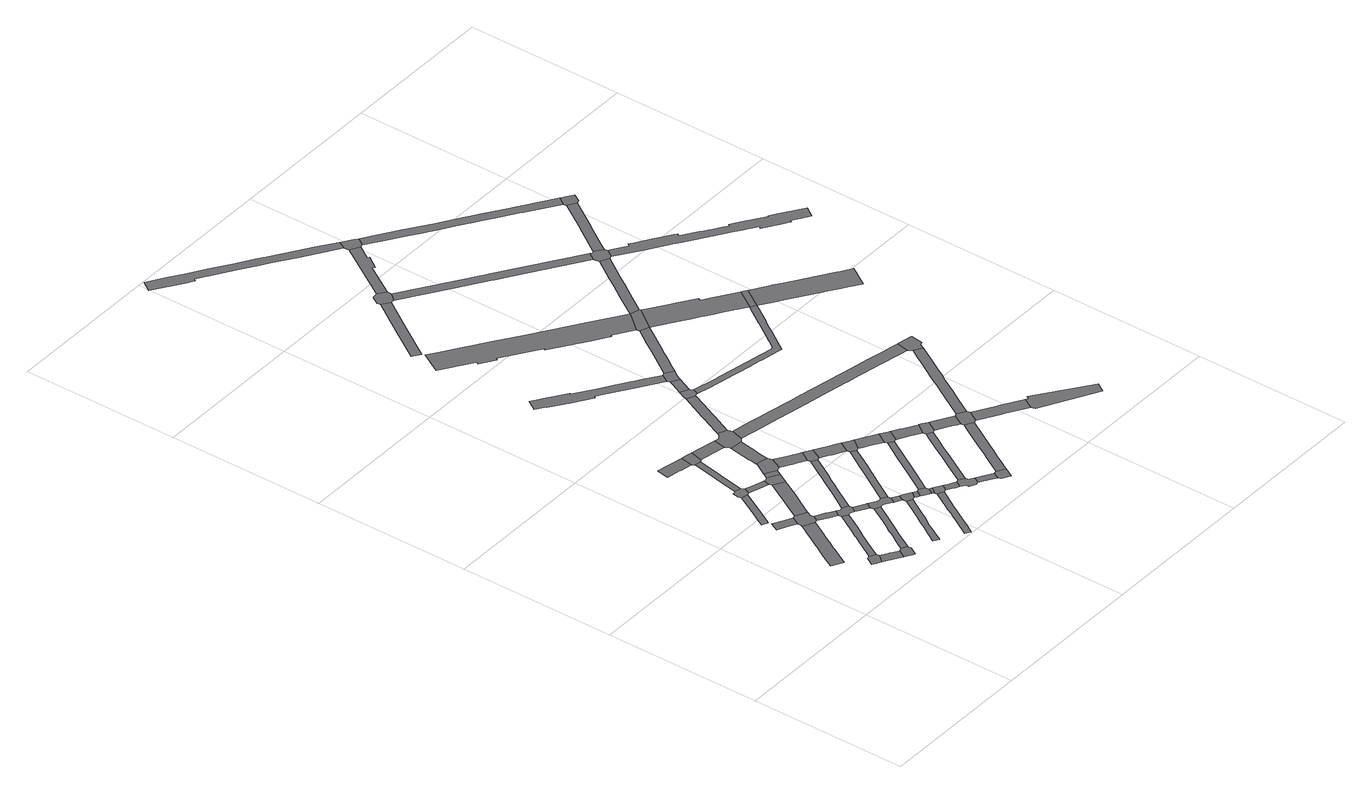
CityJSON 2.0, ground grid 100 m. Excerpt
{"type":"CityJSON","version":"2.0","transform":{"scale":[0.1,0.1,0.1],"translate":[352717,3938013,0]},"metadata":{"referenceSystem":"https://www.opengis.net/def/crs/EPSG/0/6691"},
"CityObjects":{
"road1":{"type":"Road","geometry":[{"type":"MultiSurface","lod":"1","boundaries":[[[0,1,2,3,4,5,6,7]]]}]},
"road2":{"type":"Road","attributes":{"RoadStructureAttribute.sectionType":"1"},"geometry":[{"type":"MultiSurface","lod":"1","boundaries":[[[8,9,10,11,12,13,14,15,16,17,18,19,20,21,22,23,24,25]]]}]},
"road3":{"type":"Road","attributes":{"RoadStructureAttribute.sectionType":"1"},"geometry":[{"type":"MultiSurface","lod":"1","boundaries":[[[6,26,27,28,29,30,31,7]]]}]},
"road4":{"type":"Road","geometry":[{"type":"MultiSurface","lod":"1","boundaries":[[[32,33,34,35,28,27,36,37,38,39,40,41]]]}]},
"road5":{"type":"Road","attributes":{"RoadStructureAttribute.sectionType":"1"},"geometry":[{"type":"MultiSurface","lod":"1","boundaries":[[[42,43,44,45,46,47,48]]]}]},
"road6":{"type":"Road","attributes":{"RoadStructureAttribute.sectionType":"1"},"geometry":[{"type":"MultiSurface","lod":"1","boundaries":[[[49,50,51,52,53,1,0,54,55,56,57,58,59,60,61]]]}]},
"road7":{"type":"Road","attributes":{"RoadStructureAttribute.sectionType":"1"},"geometry":[{"type":"MultiSurface","lod":"1","boundaries":[[[62,63,64,65,66,67,68,69,70,71,72]]]}]},
"road8":{"type":"Road","geometry":[{"type":"MultiSurface","lod":"1","boundaries":[[[47,73,17,16,74,75,76,77,78,79,48]]]}]},
"road9":{"type":"Road","attributes":{"RoadStructureAttribute.sectionType":"1"},"geometry":[{"type":"MultiSurface","lod":"1","boundaries":[[[74,80,81,82,83,84,85,75]]]}]},
"road10":{"type":"Road","attributes":{"RoadStructureAttribute.sectionType":"1"},"geometry":[{"type":"MultiSurface","lod":"1","boundaries":[[[86,87,88,89,90,91,92,35,34,93,94,95,96,97]]]}]},
"road11":{"type":"Road","geometry":[{"type":"MultiSurface","lod":"1","boundaries":[[[98,99,100,101,102,103,104,62,72]]]}]},
"road12":{"type":"Road","geometry":[{"type":"MultiSurface","lod":"1","boundaries":[[[105,106,107,83,82,61,60,108,109,110,111,112]]]}]},
"road13":{"type":"Road","attributes":{"RoadStructureAttribute.sectionType":"1"},"geometry":[{"type":"MultiSurface","lod":"1","boundaries":[[[113,114,115,116,78,77,117,118,119,120,121,122,123]]]}]},
"road14":{"type":"Road","attributes":{"RoadStructureAttribute.sectionType":"1"},"geometry":[{"type":"MultiSurface","lod":"1","boundaries":[[[124,125,99,98,126,127,128,129]]]}]},
"road15":{"type":"Road","attributes":{"RoadStructureAttribute.sectionType":"1"},"geometry":[{"type":"MultiSurface","lod":"1","boundaries":[[[130,131,132,133,134,135,136,137,138]]]}]},
"road16":{"type":"Road","attributes":{"RoadStructureAttribute.sectionType":"1"},"geometry":[{"type":"MultiSurface","lod":"1","boundaries":[[[139,140,101,100,141,142,143,144]]]}]},
"road17":{"type":"Road","attributes":{"RoadStructureAttribute.sectionType":"1"},"geometry":[{"type":"MultiSurface","lod":"1","boundaries":[[[145,146,147,148,149,150,111,110]]]}]},
"road18":{"type":"Road","attributes":{"RoadStructureAttribute.sectionType":"1"},"geometry":[{"type":"MultiSurface","lod":"1","boundaries":[[[151,152,153,154,155,156,157,158,159,160,161,162,163,164,165,166]]]}]},
"road19":{"type":"Road","geometry":[{"type":"MultiSurface","lod":"1","boundaries":[[[167,168,129,128,123,122,169]]]}]},
"road20":{"type":"Road","geometry":[{"type":"MultiSurface","lod":"1","boundaries":[[[170,171,172,173,174,175,176,177,178,179,180,148,147,181,86,97]]]}]},
"road21":{"type":"Road","geometry":[{"type":"MultiSurface","lod":"1","boundaries":[[[182,183,184,138,137,144,143,185]]]}]},
"road22":{"type":"Road","attributes":{"RoadStructureAttribute.sectionType":"1"},"geometry":[{"type":"MultiSurface","lod":"1","boundaries":[[[186,167,169,187,188]]]}]},
"road23":{"type":"Road","attributes":{"RoadStructureAttribute.sectionType":"1"},"geometry":[{"type":"MultiSurface","lod":"1","boundaries":[[[189,190,191,192,193,194,195,196,197,198,199,200,201,202,203]]]}]},
"road24":{"type":"Road","attributes":{"RoadStructureAttribute.sectionType":"1"},"geometry":[{"type":"MultiSurface","lod":"1","boundaries":[[[204,205,175,174,206,207]]]}]},
"road25":{"type":"Road","attributes":{"RoadStructureAttribute.sectionType":"1"},"geometry":[{"type":"MultiSurface","lod":"1","boundaries":[[[208,209,210,211,212,213,214,105,112,215,216,217,218,219,220,221]]]}]},
"road26":{"type":"Road","geometry":[{"type":"MultiSurface","lod":"1","boundaries":[[[187,222,223,224,225,226,227,188]]]}]},
"road27":{"type":"Road","geometry":[{"type":"MultiSurface","lod":"1","boundaries":[[[228,159,158,229,230,231,204,207]]]}]},
"road28":{"type":"Road","attributes":{"RoadStructureAttribute.sectionType":"1"},"geometry":[{"type":"MultiSurface","lod":"1","boundaries":[[[232,233,234,235,236,182,185]]]}]},
"road29":{"type":"Road","attributes":{"RoadStructureAttribute.sectionType":"1"},"geometry":[{"type":"MultiSurface","lod":"1","boundaries":[[[230,229,237,238,239]]]}]},
"road30":{"type":"Road","attributes":{"RoadStructureAttribute.sectionType":"1"},"geometry":[{"type":"MultiSurface","lod":"1","boundaries":[[[240,241,242,243,244,245,246,225,224]]]}]},
"road31":{"type":"Road","geometry":[{"type":"MultiSurface","lod":"1","boundaries":[[[238,247,248,249,250,251,239]]]}]},
"road32":{"type":"Road","attributes":{"RoadStructureAttribute.sectionType":"1"},"geometry":[{"type":"MultiSurface","lod":"1","boundaries":[[[252,253,223,222,254,255,256,257]]]}]},
"road33":{"type":"Road","attributes":{"RoadStructureAttribute.sectionType":"1"},"geometry":[{"type":"MultiSurface","lod":"1","boundaries":[[[248,258,259,260,249]]]}]},
"road34":{"type":"Road","attributes":{"RoadStructureAttribute.sectionType":"1"},"geometry":[{"type":"MultiSurface","lod":"1","boundaries":[[[261,262,263,264,265,266,177,176,267,268,269,270,271,272]]]}]},
"road35":{"type":"Road","geometry":[{"type":"MultiSurface","lod":"1","boundaries":[[[273,274,260,259,189,203]]]}]},
"road36":{"type":"Road","geometry":[{"type":"MultiSurface","lod":"1","boundaries":[[[275,276,235,234,277,244,243,278,279,280,281,282]]]}]},
"road37":{"type":"Road","geometry":[{"type":"MultiSurface","lod":"1","boundaries":[[[283,257,256,208,221,284]]]}]},
"road38":{"type":"Road","attributes":{"RoadStructureAttribute.sectionType":"1"},"geometry":[{"type":"MultiSurface","lod":"1","boundaries":[[[285,274,273,286,287,288,289]]]}]},
"road39":{"type":"Road","geometry":[{"type":"MultiSurface","lod":"1","boundaries":[[[290,291,292,293,289,288,294,295,296,297,298,299]]]}]},
"road40":{"type":"Road","attributes":{"RoadStructureAttribute.sectionType":"1"},"geometry":[{"type":"MultiSurface","lod":"1","boundaries":[[[300,301,302,303,304,305,283,284]]]}]},
"road41":{"type":"Road","attributes":{"RoadStructureAttribute.sectionType":"1"},"geometry":[{"type":"MultiSurface","lod":"1","boundaries":[[[306,307,308,309,251,250,310,311,312,313,314,315]]]}]},
"road42":{"type":"Road","attributes":{"RoadStructureAttribute.sectionType":"1"},"geometry":[{"type":"MultiSurface","lod":"1","boundaries":[[[316,317,318,319,320,321,322,323,324,325,326,327,328,329,330,331,332,333,334,335,336,337,338,339,340]]]}]},
"road43":{"type":"Road","attributes":{"RoadStructureAttribute.sectionType":"1"},"geometry":[{"type":"MultiSurface","lod":"1","boundaries":[[[298,341,342,343,344,345,346,347,299]]]}]},
"road44":{"type":"Road","attributes":{"RoadStructureAttribute.sectionType":"1"},"geometry":[{"type":"MultiSurface","lod":"1","boundaries":[[[348,349,350,351,282,281,352,353,354,355]]]}]},
"road45":{"type":"Road","geometry":[{"type":"MultiSurface","lod":"1","boundaries":[[[356,357,358,303,302,261,272]]]}]},
"road46":{"type":"Road","geometry":[{"type":"MultiSurface","lod":"1","boundaries":[[[359,345,344,360,361,362,363]]]}]},
"road47":{"type":"Road","attributes":{"RoadStructureAttribute.sectionType":"1"},"geometry":[{"type":"MultiSurface","lod":"1","boundaries":[[[356,364,365,366,367,368,369,370,371,357]]]}]},
"road48":{"type":"Road","attributes":{"RoadStructureAttribute.sectionType":"1"},"geometry":[{"type":"MultiSurface","lod":"1","boundaries":[[[372,373,374,375,376,293,292,377,378,379,380,381,382,383]]]}]},
"road49":{"type":"Road","geometry":[{"type":"MultiSurface","lod":"1","boundaries":[[[384,385,386,387,388,389,348,355]]]}]},
"road50":{"type":"Road","attributes":{"RoadStructureAttribute.sectionType":"1"},"geometry":[{"type":"MultiSurface","lod":"1","boundaries":[[[390,391,392,393,394,395]]]}]},
"road51":{"type":"Road","geometry":[{"type":"MultiSurface","lod":"1","boundaries":[[[314,396,397,398,399,368,367,315]]]}]},
"road52":{"type":"Road","attributes":{"RoadStructureAttribute.sectionType":"1"},"geometry":[{"type":"MultiSurface","lod":"1","boundaries":[[[400,401,402,388,387]]]}]},
"road53":{"type":"Road","attributes":{"RoadStructureAttribute.sectionType":"1"},"geometry":[{"type":"MultiSurface","lod":"1","boundaries":[[[403,404,405,397,396,406,407,408,409]]]}]},
"road54":{"type":"Road","attributes":{"RoadStructureAttribute.sectionType":"1"},"geometry":[{"type":"MultiSurface","lod":"1","boundaries":[[[410,411,412,413,414,415,359,363,416,417,418,419,420,421,422]]]}]},
"road55":{"type":"Road","geometry":[{"type":"MultiSurface","lod":"1","boundaries":[[[326,325,401,400,423,424,425,426,427,428]]]}]},
"road56":{"type":"Road","attributes":{"RoadStructureAttribute.sectionType":"1"},"geometry":[{"type":"MultiSurface","lod":"1","boundaries":[[[429,430,431,432,433,434,435,436,437,438,439,440,441,442,443,444,445,446,447,448,449,450,451,452,453,454,455,456]]]}]},
"road57":{"type":"Road","geometry":[{"type":"MultiSurface","lod":"1","boundaries":[[[382,457,458,459,460,403,409,383]]]}]},
"road58":{"type":"Road","geometry":[{"type":"MultiSurface","lod":"1","boundaries":[[[461,462,393,392,463,464,465,466,467]]]}]},
"road59":{"type":"Road","attributes":{"RoadStructureAttribute.sectionType":"1"},"geometry":[{"type":"MultiSurface","lod":"1","boundaries":[[[468,469,470,471,472,473,458,457]]]}]},
"road60":{"type":"Road","attributes":{"RoadStructureAttribute.sectionType":"1"},"geometry":[{"type":"MultiSurface","lod":"1","boundaries":[[[474,475,476,477,478,479,480,481,482,483,484,485,486,487,488,489,490,491,492,493,494,495]]]}]},
"road61":{"type":"Road","attributes":{"RoadStructureAttribute.sectionType":"1"},"geometry":[{"type":"MultiSurface","lod":"1","boundaries":[[[496,497,498,499,500,501,502,503,504,505,506,507,508,509,510,511,512,279,278,513,514,515,516,517,518,519,520,521,522,523,524,525,526,527,528]]]}]},
"road62":{"type":"Road","attributes":{"RoadStructureAttribute.sectionType":"1"},"geometry":[{"type":"MultiSurface","lod":"1","boundaries":[[[529,530,531,532,533,534,535,536,537,538,539,540,541,542,543,544,545,428,427]]]}]},
"road63":{"type":"Road","geometry":[{"type":"MultiSurface","lod":"1","boundaries":[[[546,547,548,549,550,472,471,410,422]]]}]},
"road64":{"type":"Road","attributes":{"RoadStructureAttribute.sectionType":"1"},"geometry":[{"type":"MultiSurface","lod":"1","boundaries":[[[551,552,553,554,555,556,557,558,559,560,561,562,563,564,565,566,567,568,386,385,569,570,571,572,573,574,575,576,577,578,579,580,581,582,583,584,585,586,587,588]]]}]},
"road65":{"type":"Road","attributes":{"RoadStructureAttribute.sectionType":"1"},"geometry":[{"type":"MultiSurface","lod":"1","boundaries":[[[466,589,590,591,592,593,594,595,596,467]]]}]},
"road66":{"type":"Road","attributes":{"RoadStructureAttribute.sectionType":"1"},"geometry":[{"type":"MultiSurface","lod":"1","boundaries":[[[546,597,598,599,600,601,602,547]]]}]},
"road67":{"type":"Road","geometry":[{"type":"MultiSurface","lod":"1","boundaries":[[[540,539,603,604,429,456]]]}]},
"road68":{"type":"Road","attributes":{"RoadStructureAttribute.sectionType":"1"},"geometry":[{"type":"MultiSurface","lod":"1","boundaries":[[[605,606,607,608,609,610,611,612,613,614,615,616,617,618,619,620,621,622,623,624,625,626,627,628,629,630,631,550,549]]]}]},
"road69":{"type":"Road","attributes":{"RoadStructureAttribute.sectionType":"1"},"geometry":[{"type":"MultiSurface","lod":"1","boundaries":[[[632,633,634,465,464,635,636,637,638,639]]]}]},
"road70":{"type":"Road","geometry":[{"type":"MultiSurface","lod":"1","boundaries":[[[594,640,641,642,485,484,595]]]}]},
"road71":{"type":"Road","geometry":[{"type":"MultiSurface","lod":"1","boundaries":[[[643,644,645,646,600,599,647]]]}]},
"road72":{"type":"Road","attributes":{"RoadStructureAttribute.sectionType":"1"},"geometry":[{"type":"MultiSurface","lod":"1","boundaries":[[[648,649,650,651,652,653,654,655,656,603,539,657,658,659,660,661,662,663,664]]]}]},
"road73":{"type":"Road","attributes":{"RoadStructureAttribute.sectionType":"1"},"geometry":[{"type":"MultiSurface","lod":"1","boundaries":[[[665,666,667,668,669,670,671,672,429,604]]]}]},
"road74":{"type":"Road","geometry":[{"type":"MultiSurface","lod":"1","boundaries":[[[673,674,675,676,677,678,528,527,618,617]]]}]},
"road75":{"type":"Road","geometry":[{"type":"MultiSurface","lod":"1","boundaries":[[[679,680,648,664,551,588]]]}]},
"road76":{"type":"Road","geometry":[{"type":"MultiSurface","lod":"1","boundaries":[[[681,682,683,632,639,684,669,668,685,686]]]}]},
"road77":{"type":"Road","attributes":{"RoadStructureAttribute.sectionType":"1"},"geometry":[{"type":"MultiSurface","lod":"1","boundaries":[[[687,688,689,690,691,692,693,694,641,640,695,696,697,698,699,700,701,702,703,704,705,706,707,708,709]]]}]},
"road78":{"type":"Road","attributes":{"RoadStructureAttribute.sectionType":"1"},"geometry":[{"type":"MultiSurface","lod":"1","boundaries":[[[710,711,712,713,714,715,716,717,718,719,720,721,722,723,724,725,726,727,728,729,679,588]]]}]},
"road79":{"type":"Road","attributes":{"RoadStructureAttribute.sectionType":"1"},"geometry":[{"type":"MultiSurface","lod":"1","boundaries":[[[730,731,732,682,681,733,734,735,736,737]]]}]},
"road80":{"type":"Road","attributes":{"RoadStructureAttribute.sectionType":"1"},"geometry":[{"type":"MultiSurface","lod":"1","boundaries":[[[685,738,739,740,741,742,743,744,745,746,747,748,749,750,751,752,753,754,755,756,757,758,759,760,761,762,763,764,765,766,767,768,769,770,771,772,773,774,775,776,777,778,779,780,686]]]}]},
"road81":{"type":"Road","geometry":[{"type":"MultiSurface","lod":"1","boundaries":[[[708,737,736,781,782,709]]]}]}
},
"vertices":[
[477,293,0],[442,314,0],[423,309,0],[392,257,0],[415,243,0],[422,240,0],[442,228,0],[482,274,0],
[315,390,0],[377,501,0],[386,517,0],[412,562,0],[415,567,0],[444,620,0],[449,628,0],[484,689,0],[510,736,0],[438,770,0],[418,735,0],[406,715,0],[376,661,0],[345,606,0],[342,601,0],[341,599,0],[289,508,0],[245,429,0],
[506,190,0],[553,161,0],[584,213,0],[551,232,0],[533,242,0],[528,245,0],
[641,186,0],[638,197,0],[641,202,0],[604,218,0],[571,151,0],[583,144,0],[592,138,0],[595,136,0],[612,126,0],[643,178,0],
[416,887,0],[366,914,0],[357,919,0],[329,865,0],[389,833,0],[441,806,0],[471,858,0],
[578,544,0],[543,486,0],[542,484,0],[508,425,0],[505,419,0],[518,364,0],[545,408,0],[577,464,0],[578,465,0],[580,469,0],[613,525,0],[678,636,0],[644,656,0],
[448,1195,0],[382,1077,0],[379,1071,0],[340,1002,0],[315,956,0],[351,938,0],[356,947,0],[419,1061,0],[422,1065,0],[469,1150,0],[488,1185,0],
[447,787,0],[530,741,0],[551,780,0],[546,800,0],[560,825,0],[490,864,0],[489,863,0],
[589,706,0],[590,705,0],[639,676,0],[662,712,0],[622,739,0],[614,744,0],
[806,559,0],[742,448,0],[705,389,0],[699,379,0],[671,328,0],[641,279,0],[618,241,0],[704,312,0],[734,358,0],[740,368,0],[779,432,0],[841,539,0],
[507,1193,0],[521,1230,0],[510,1248,0],[472,1262,0],[455,1252,0],[447,1254,0],[441,1214,0],
[706,705,0],[695,700,0],[686,697,0],[682,637,0],[698,641,0],[722,626,0],[744,663,0],[741,684,0],
[625,1104,0],[570,1007,0],[560,990,0],[511,901,0],[581,862,0],[620,931,0],[649,982,0],[697,1068,0],[703,1079,0],[711,1094,0],[642,1135,0],
[617,1201,0],[571,1215,0],[555,1177,0],[570,1172,0],[635,1153,0],[646,1192,0],
[469,1690,0],[413,1701,0],[408,1702,0],[366,1710,0],[351,1631,0],[443,1614,0],[449,1612,0],[522,1598,0],[538,1677,0],
[504,1424,0],[504,1422,0],[542,1411,0],[543,1415,0],[573,1574,0],[534,1580,0],
[746,612,0],[768,597,0],[799,578,0],[822,617,0],[815,621,0],[795,633,0],
[865,216,0],[867,221,0],[876,238,0],[900,272,0],[902,274,0],[914,294,0],[935,328,0],[1002,443,0],[970,459,0],[905,352,0],[868,292,0],[866,289,0],[836,238,0],[831,230,0],[764,122,0],[799,101,0],
[676,1196,0],[657,1188,0],[746,1157,0],
[861,543,0],[862,543,0],[869,540,0],[913,513,0],[920,509,0],[943,547,0],[939,566,0],[904,587,0],[885,582,0],[874,587,0],[870,589,0],[807,559,0],
[610,1663,0],[583,1668,0],[569,1671,0],[590,1585,0],
[684,1211,0],[767,1195,0],[696,1233,0],
[1127,368,0],[1059,256,0],[1047,236,0],[1026,197,0],[1022,191,0],[991,136,0],[925,27,0],[959,6,0],[996,67,0],[1024,114,0],[1057,170,0],[1060,177,0],[1092,235,0],[1095,240,0],[1162,348,0],
[986,522,0],[975,529,0],[945,494,0],[964,483,0],
[944,1098,0],[883,997,0],[874,983,0],[869,973,0],[826,902,0],[825,901,0],[783,830,0],[818,810,0],[859,880,0],[860,881,0],[873,903,0],[900,947,0],[941,1015,0],[979,1078,0],
[796,1202,0],[829,1276,0],[820,1305,0],[743,1320,0],[740,1309,0],[709,1257,0],
[968,463,0],[1022,447,0],[1052,483,0],[1009,509,0],
[620,1579,0],[684,1567,0],[760,1552,0],[775,1631,0],[670,1651,0],
[1036,439,0],[1052,429,0],[1075,468,0],
[827,1345,0],[831,1369,0],[834,1390,0],[856,1510,0],[776,1518,0],[752,1374,0],[751,1364,0],
[1069,420,0],[1111,394,0],[1134,433,0],[1129,452,0],[1095,473,0],
[965,1194,0],[877,1244,0],[870,1157,0],[876,1154,0],[939,1118,0],[979,1186,0],
[1119,390,0],[1122,388,0],[1152,423,0],
[1143,980,0],[1127,954,0],[1063,849,0],[1023,783,0],[1022,781,0],[980,710,0],[978,631,0],[1017,694,0],[1056,760,0],[1058,763,0],[1099,831,0],[1177,960,0],
[1181,352,0],[1204,391,0],
[832,1642,0],[803,1626,0],[778,1527,0],[881,1529,0],[903,1606,0],[895,1632,0],[894,1635,0],[839,1659,0],
[1035,1154,0],[998,1083,0],
[1230,376,0],[1211,335,0],[1229,324,0],[1253,310,0],[1276,348,0],
[1335,314,0],[1334,321,0],[1330,333,0],[1296,354,0],[1283,292,0],[1286,279,0],[1288,271,0],[1322,252,0],[1342,257,0],[1365,295,0],
[1053,1050,0],[1063,1044,0],[1138,1000,0],[1179,1069,0],[1156,1083,0],[1120,1104,0],
[1254,737,0],[1214,670,0],[1213,668,0],[1171,600,0],[1202,572,0],[1247,647,0],[1248,649,0],[1288,716,0],[1367,847,0],[1333,867,0],
[441,2565,0],[465,2549,0],[462,2545,0],[566,2476,0],[648,2422,0],[694,2391,0],[703,2403,0],[733,2383,0],[890,2279,0],[1052,2171,0],[1082,2223,0],[981,2291,0],[962,2303,0],[925,2328,0],[891,2350,0],[867,2366,0],[766,2433,0],[666,2500,0],[640,2517,0],[637,2519,0],[643,2527,0],[518,2610,0],[484,2633,0],[450,2656,0],[405,2589,0],
[1383,232,0],[1386,230,0],[1395,225,0],[1443,195,0],[1466,235,0],[1408,270,0],[1399,275,0],
[986,1989,0],[911,1820,0],[892,1779,0],[884,1761,0],[953,1767,0],[966,1796,0],[1004,1882,0],[1041,1965,0],
[1197,965,0],[1243,1031,0],[1226,1041,0],
[1485,239,0],[1448,176,0],[1501,146,0],[1518,177,0],[1537,210,0],
[1222,950,0],[1257,929,0],[1279,916,0],[1328,887,0],[1369,956,0],[1327,981,0],[1315,988,0],[1264,1018,0],
[1507,717,0],[1453,624,0],[1413,555,0],[1411,552,0],[1366,475,0],[1405,460,0],[1446,532,0],[1448,535,0],[1486,602,0],[1513,647,0],[1562,731,0],[1527,752,0],
[1059,1974,0],[1068,1971,0],[1078,2011,0],[1069,2029,0],[1014,2053,0],[997,2015,0],
[437,3388,0],[576,3599,0],[716,3811,0],[666,3844,0],[527,3633,0],[387,3421,0],
[1387,852,0],[1428,921,0],[1410,931,0],[1405,934,0],
[1111,2125,0],[1058,2152,0],[1046,2124,0],
[1570,836,0],[1495,881,0],[1476,892,0],[1390,850,0],[1456,811,0],[1502,783,0],[1522,771,0],
[1720,638,0],[1700,604,0],[1645,510,0],[1601,436,0],[1570,383,0],[1561,368,0],[1545,224,0],[1548,230,0],[1561,251,0],[1600,317,0],[1632,372,0],[1652,405,0],[1771,607,0],
[1115,2134,0],[1124,2152,0],[1126,2155,0],[1145,2183,0],[1153,2195,0],[1102,2227,0],
[1423,2707,0],[1231,2837,0],[928,3042,0],[765,3153,0],[506,3326,0],[443,3368,0],[367,3232,0],[556,3106,0],[563,3101,0],[555,3089,0],[646,3029,0],[654,3041,0],[663,3035,0],[844,2915,0],[882,2889,0],[886,2886,0],[878,2874,0],[1100,2727,0],[1112,2719,0],[1186,2669,0],[1191,2666,0],[1197,2662,0],[1201,2669,0],[1205,2674,0],[1210,2670,0],[1212,2669,0],[1317,2600,0],[1328,2592,0],
[1581,736,0],[1622,806,0],[1592,823,0],[1572,835,0],
[695,3916,0],[662,3866,0],[737,3810,0],[739,3810,0],[778,3856,0],[781,3888,0],[730,3920,0],
[1647,698,0],[1682,677,0],[1696,668,0],[1715,657,0],[1755,727,0],[1650,789,0],
[183,4808,0],[220,4784,0],[224,4781,0],[234,4797,0],[318,4744,0],[441,4662,0],[549,4591,0],[604,4555,0],[742,4463,0],[835,4403,0],[957,4322,0],[986,4371,0],[868,4453,0],[775,4513,0],[637,4605,0],[597,4632,0],[474,4712,0],[351,4794,0],[253,4856,0],[155,4923,0],[45,4996,0],[0,4930,0],
[2043,1390,0],[1999,1398,0],[1985,1401,0],[1887,1420,0],[1761,1444,0],[1698,1456,0],[1663,1463,0],[1597,1475,0],[1470,1499,0],[1462,1501,0],[1457,1502,0],[1414,1510,0],[1405,1512,0],[1319,1528,0],[1179,1554,0],[1094,1571,0],[1029,1583,0],[1033,1501,0],[1143,1480,0],[1157,1477,0],[1290,1452,0],[1397,1431,0],[1471,1418,0],[1578,1397,0],[1640,1386,0],[1649,1384,0],[1680,1378,0],[1727,1370,0],[1768,1362,0],[1870,1342,0],[2030,1311,0],[2078,1302,0],[2094,1380,0],
[1179,2234,0],[1194,2256,0],[1205,2273,0],[1239,2323,0],[1250,2341,0],[1267,2366,0],[1271,2372,0],[1296,2410,0],[1354,2497,0],[1382,2539,0],[1390,2550,0],[1332,2572,0],[1329,2567,0],[1265,2471,0],[1221,2406,0],[1202,2377,0],[1202,2376,0],
[1791,611,0],[1831,681,0],[1828,690,0],[1826,701,0],[1774,732,0],
[1872,2228,0],[1861,2212,0],[1787,2100,0],[1783,2095,0],[1697,1967,0],[1694,1963,0],[1679,1940,0],[1656,1907,0],[1638,1899,0],[1509,1924,0],[1469,1930,0],[1446,1934,0],[1393,1944,0],[1360,1950,0],[1256,1969,0],[1248,1971,0],[1246,1971,0],[1234,1974,0],[1139,1954,0],[1214,1938,0],[1242,1932,0],[1248,1930,0],[1253,1929,0],[1439,1895,0],[1469,1889,0],[1502,1883,0],[1519,1880,0],[1648,1856,0],[1668,1853,0],[1706,1909,0],[1729,1944,0],[1745,1965,0],[1752,1975,0],[1790,2033,0],[1816,2072,0],[1819,2075,0],[1900,2195,0],[1906,2205,0],
[894,4068,0],[906,4087,0],[921,4075,0],[975,4156,0],[962,4164,0],[1021,4253,0],[960,4286,0],[844,4101,0],
[1919,536,0],[1935,526,0],[2070,446,0],[2110,515,0],[1976,595,0],[1971,598,0],
[1488,2683,0],[1486,2692,0],
[1839,723,0],[1902,830,0],[1929,876,0],[1934,884,0],[1940,894,0],[1966,939,0],[1974,952,0],[1994,986,0],[2005,1004,0],[2033,1052,0],[2036,1056,0],[2089,1147,0],[2146,1245,0],[2094,1275,0],[2062,1221,0],[2034,1172,0],[1982,1085,0],[1970,1064,0],[1937,1008,0],[1930,997,0],[1914,968,0],[1877,907,0],[1868,892,0],[1838,841,0],[1835,836,0],[1804,783,0],[1786,752,0],
[1733,3223,0],[1259,3537,0],[1241,3550,0],[1035,3614,0],[1208,3500,0],[1226,3488,0],[1302,3437,0],[1700,3173,0],
[1040,4257,0],[1075,4307,0],[1054,4322,0],
[2428,226,0],[2463,283,0],[2139,523,0],[2128,504,0],[2079,420,0],
[1953,2353,0],[1893,2391,0],[1868,2408,0],[1821,2439,0],[1764,2477,0],[1761,2479,0],[1756,2482,0],[1766,2498,0],[1515,2665,0],[1504,2472,0],[1529,2458,0],[1591,2416,0],[1633,2388,0],[1696,2346,0],[1725,2327,0],[1773,2296,0],[1873,2229,0],
[1570,2818,0],[1623,2898,0],[1665,2962,0],[1762,3108,0],[1709,3136,0],[1615,2996,0],[1573,2932,0],[1519,2851,0],
[2163,1273,0],[2181,1282,0],[2196,1361,0],[2184,1363,0],[2160,1368,0],[2098,1380,0],
[1987,2330,0],[1970,2341,0],
[1811,3182,0],[1761,3215,0],[1748,3213,0],[1702,3164,0],[1782,3112,0],[1815,3162,0],
[1947,3725,0],[1771,3843,0],[1670,3911,0],[1605,3955,0],[1590,3964,0],[1444,4061,0],[1279,4172,0],[1106,4286,0],[1163,4175,0],[1233,4129,0],[1241,4123,0],[1309,4077,0],[1391,4023,0],[1436,3993,0],[1491,3957,0],[1550,3917,0],[1565,3908,0],[1620,3871,0],[1669,3838,0],[1807,3746,0],[1815,3740,0],[2007,3612,0],[2040,3662,0],
[1983,2156,0],[2015,2135,0],[2025,2128,0],[2230,1991,0],[2236,1988,0],[2313,1936,0],[2332,1923,0],[2395,1880,0],[2419,1864,0],[2499,1992,0],[2457,2019,0],[2423,2039,0],[2418,2043,0],[2337,2099,0],[2313,2115,0],[2223,2176,0],[2163,2216,0],[2108,2252,0],[2103,2256,0],[2056,2286,0],
[1887,3406,0],[1886,3404,0],[1767,3227,0],[1839,3226,0],[1936,3371,0],[1937,3372,0],[2061,3559,0],[2011,3592,0],
[1944,3003,0],[2022,2951,0],[2090,2905,0],[2107,2894,0],[2191,2839,0],[2269,2786,0],[2271,2784,0],[2363,2723,0],[2415,2689,0],[2435,2675,0],[2462,2657,0],[2494,2636,0],[2485,2623,0],[2590,2553,0],[2619,2534,0],[2633,2524,0],[2642,2537,0],[2702,2497,0],[2745,2467,0],[2790,2533,0],[2643,2632,0],[2612,2652,0],[2603,2658,0],[2600,2653,0],[2476,2737,0],[2409,2781,0],[2402,2769,0],[2370,2790,0],[2305,2834,0],[2300,2837,0],[2269,2859,0],[2259,2866,0],[2165,2929,0],[2157,2934,0],[2167,2950,0],[2152,2961,0],[1989,3070,0],[1982,3074,0],[1931,3108,0],[1920,3092,0],[1872,3124,0],[1848,3140,0],[1835,3149,0],
[2081,3563,0],[2112,3614,0]
]}
